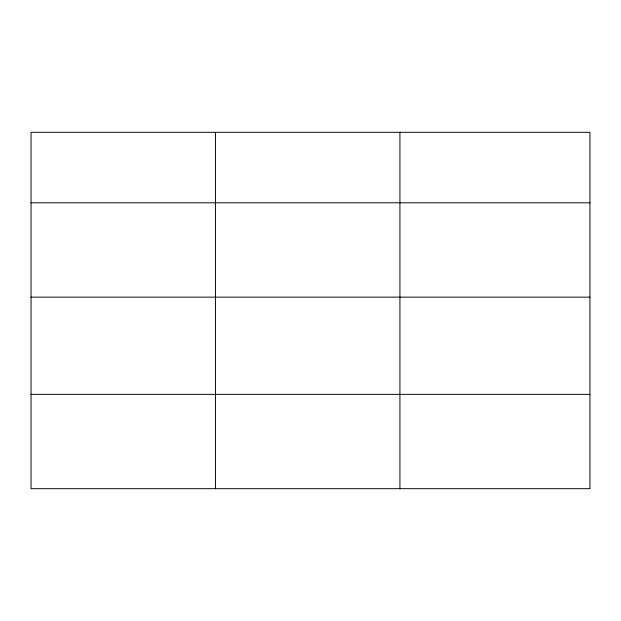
<?xml version="1.0" encoding="UTF-8"?>
<svg xmlns="http://www.w3.org/2000/svg" width="621" height="621" viewBox="0 0 621 621"><rect width="100%" height="100%" fill="white"/><g stroke="black" fill="none" stroke-linecap="round" stroke-linejoin="round"><path stroke-width="0.93" d="M589.95 297.141L589.95 132.312L31.05 132.312L31.05 488.688L589.95 488.688L589.95 297.141L31.05 297.141M31.05 202.803L589.95 202.803M31.05 394.343L589.95 394.343M399.924 132.312L399.924 488.688M215.487 132.312L215.487 488.688"/></g></svg>
